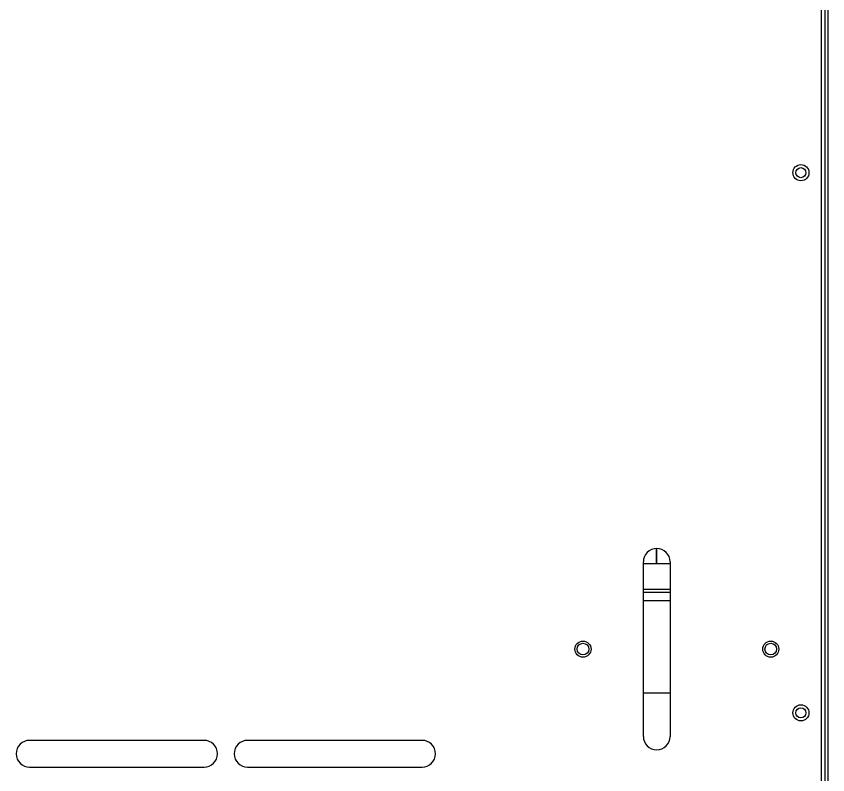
# Model space of a CAD drawing. Header units: millimetres. Extents: x 333 to 5627, y 435 to 3897.
# Drawn here: x 3736.1 to 3978.1, y 3252.8 to 3478.9 of the extents above; entities that cross this region are included whole.
import ezdxf

# ---------------------------------------------------------------- set-up
doc = ezdxf.new("R2010")
doc.units = ezdxf.units.MM
doc.header["$LTSCALE"] = 330
doc.layers.get('0').update_dxf_attribs({"linetype": 'CONTINUOUS'})

msp = doc.modelspace()

# ---------------------------------------------------------------- linework, layer by layer
at = {"color": 9, "linetype": 'Continuous'}
msp.add_line((3977.19, 3799.19), (3977.19, 3131.99), dxfattribs=at)
at = {"color": 7, "linetype": 'Continuous'}
for p, q in [((3978.09, 3799.19), (3978.09, 3132.87)), ((3976.09, 3796.94), (3976.09, 3132.89)), ((3926.89, 3320.28), (3926.89, 3315.84)), ((3926.99, 3320.29), (3926.99, 3315.84)), ((3923.09, 3264.29), (3923.09, 3316.29)), ((3923.09, 3315.84), (3931.09, 3315.84)), ((3931.09, 3315.71), (3923.09, 3315.71)), ((3931.09, 3316.29), (3931.09, 3264.29)), ((3931.09, 3308.03), (3923.09, 3308.03)), ((3923.09, 3307.29), (3931.09, 3307.29)), ((3923.09, 3304.79), (3931.09, 3304.79)), ((3923.09, 3277.29), (3931.09, 3277.29)), ((3792.09, 3263.09), (3740.09, 3263.09)), ((3857.09, 3263.09), (3805.09, 3263.09)), ((3740.09, 3255.09), (3792.09, 3255.09)), ((3805.09, 3255.09), (3857.09, 3255.09))]:
    msp.add_line(p, q, dxfattribs=at)
for centre, radius in [((3970.09, 3432.29), 2.4), ((3970.09, 3432.29), 1.5), ((3905.09, 3290.29), 2.4), ((3905.09, 3290.29), 1.75), ((3961.09, 3290.29), 2.4), ((3961.09, 3290.29), 1.75), ((3970.09, 3271.29), 2.4), ((3970.09, 3271.29), 1.5)]:
    msp.add_circle(centre, radius, dxfattribs=at)
for centre, start, end in [((3927.09, 3316.29), 0, 180), ((3740.09, 3259.09), 90, 270), ((3792.09, 3259.09), 270, 90), ((3805.09, 3259.09), 90, 270), ((3857.09, 3259.09), 270, 90), ((3927.09, 3264.29), 180, 360)]:
    msp.add_arc(centre, 4, start, end, dxfattribs=at)

doc.saveas('drawing.dxf')
